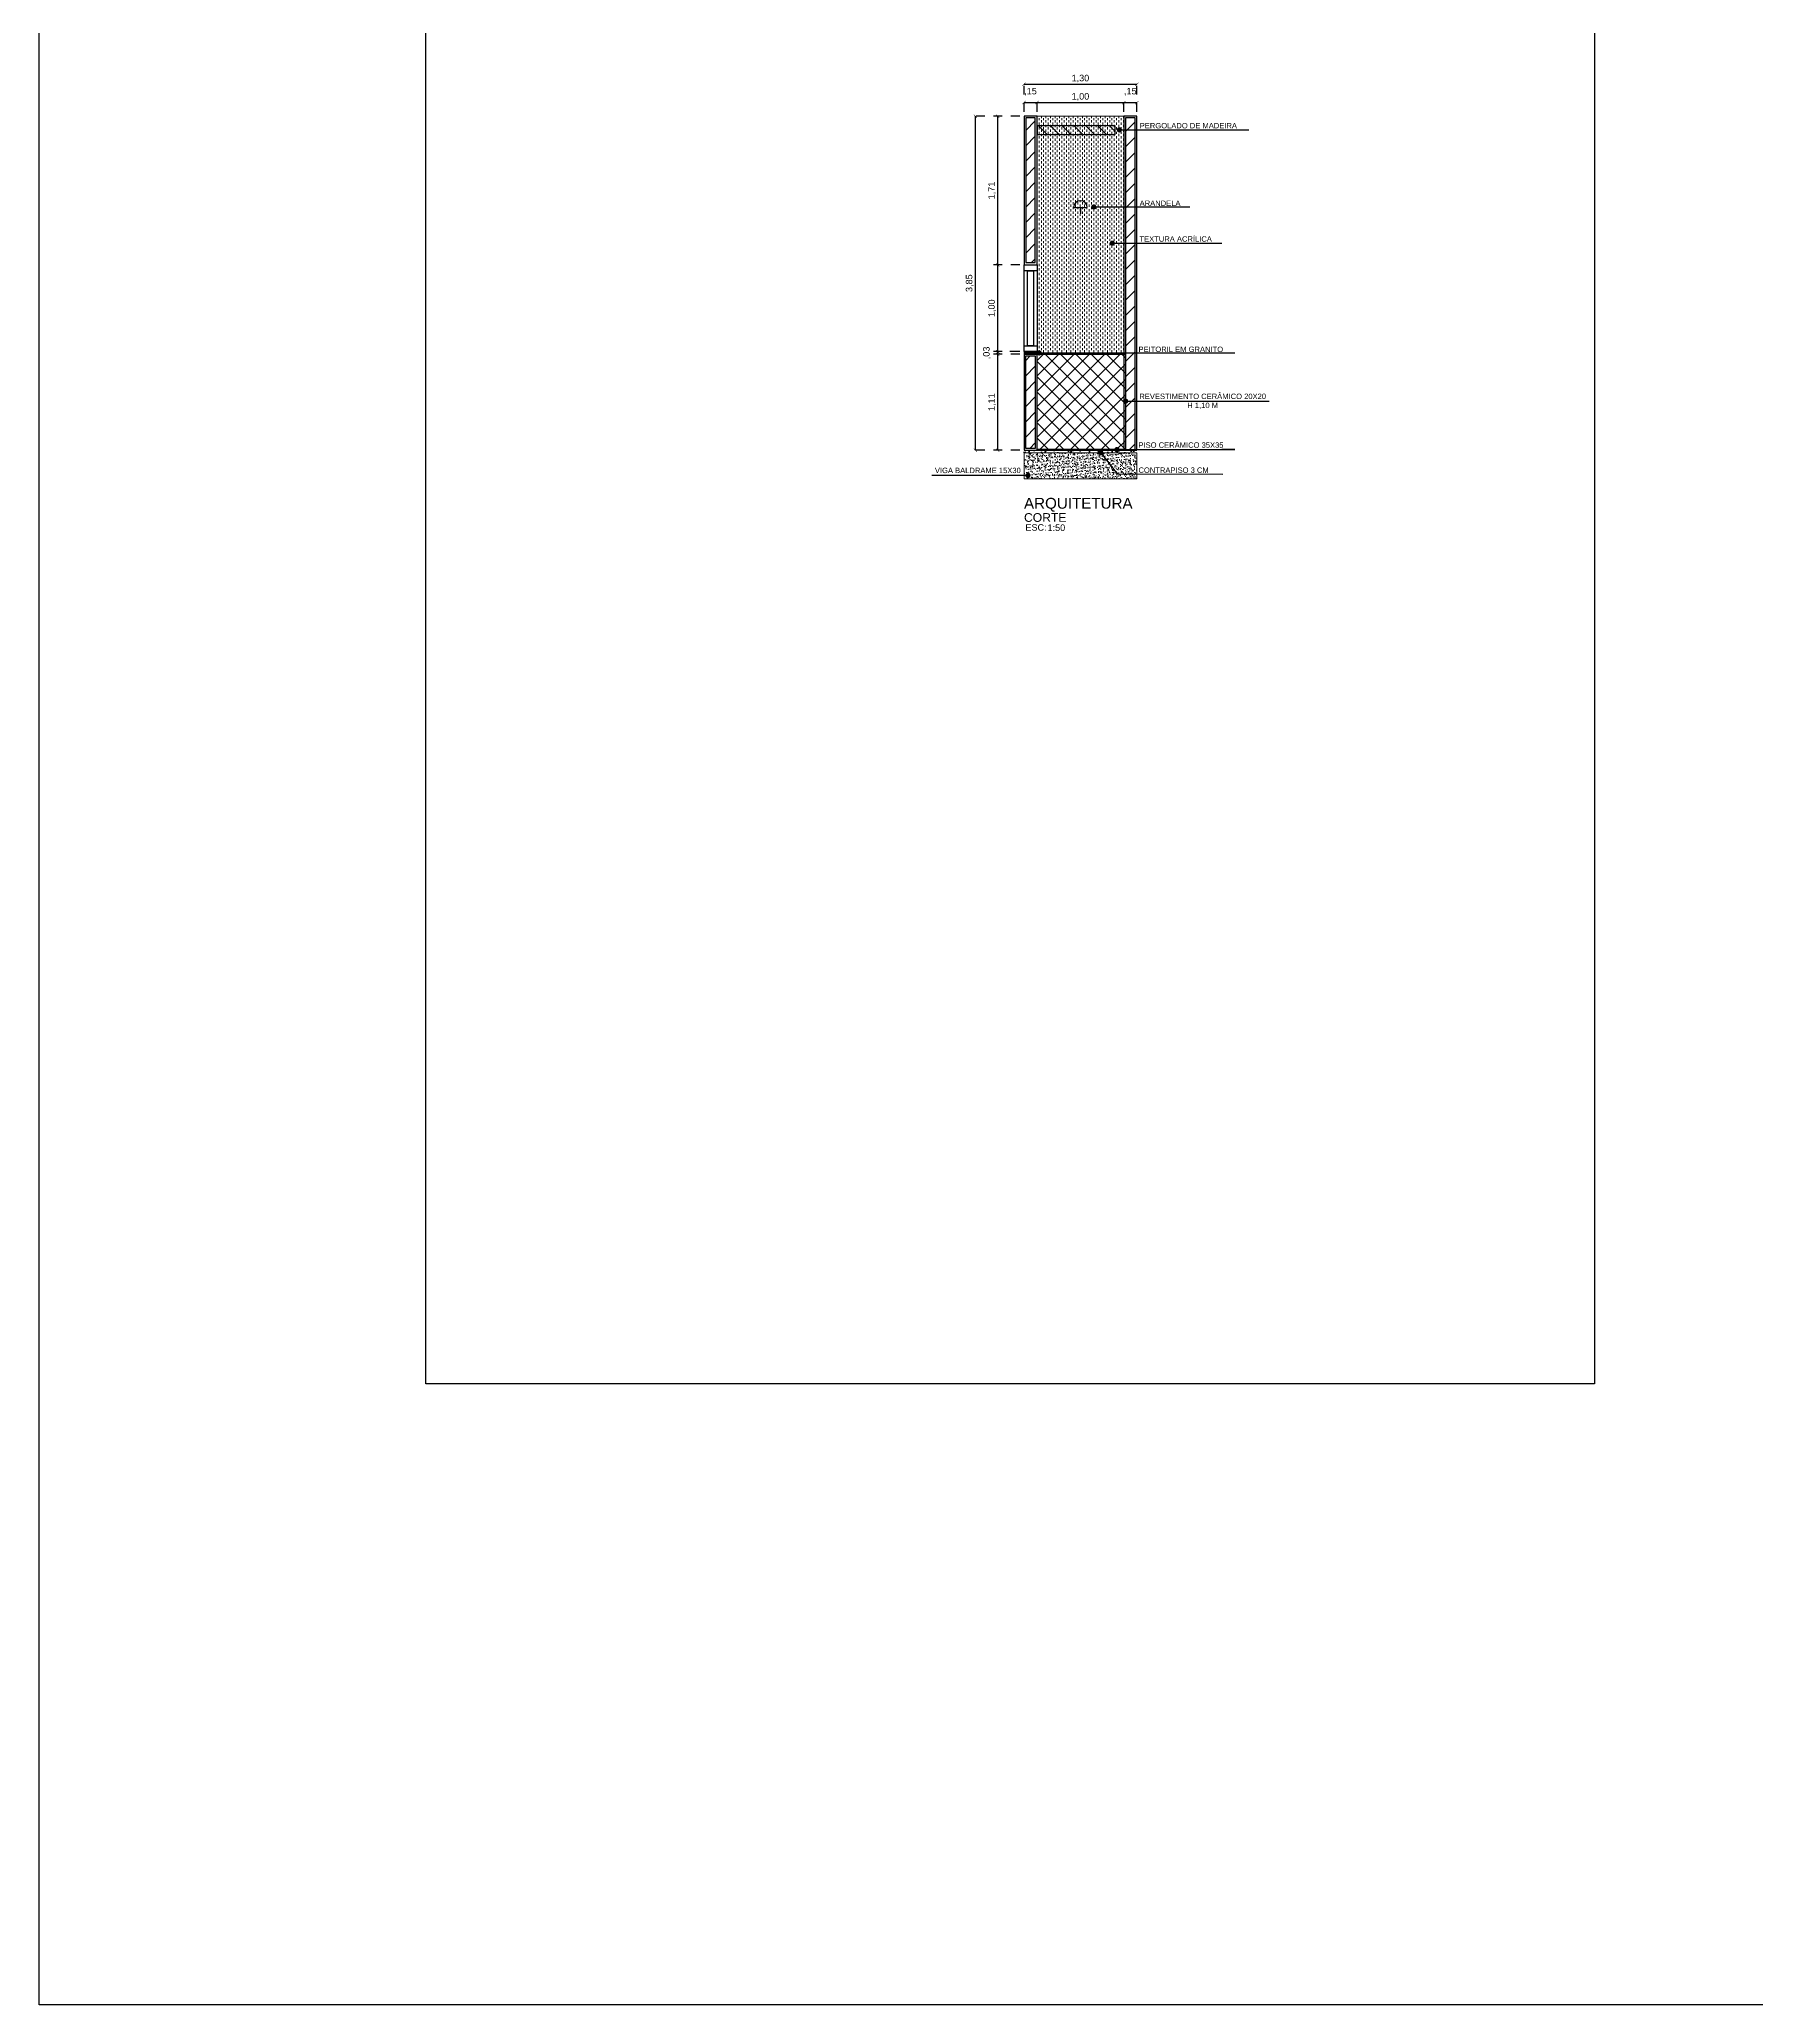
# Model space of a CAD drawing. Header units: inches. Extents: x -409 to -274, y -29 to 11.
# Drawn here: x -409.08 to -389.29, y -29.08 to -6.42 of the extents above; entities that cross this region are included whole.
import ezdxf
from ezdxf.enums import TextEntityAlignment as Align

# ---------------------------------------------------------------- set-up
doc = ezdxf.new("R2010")
doc.units = ezdxf.units.IN
doc.header["$MEASUREMENT"] = 0
doc.linetypes.add('DOT', pattern=[6.35, 0, -6.35])
doc.layers.get('0').update_dxf_attribs({"color": 8})
doc.layers.get('DEFPOINTS').update_dxf_attribs({"lineweight": 0})
for name, color, linetype in [('#_carimbo', 1, 'Continuous'), ('01', 1, 'Continuous'), ('AQ-COTAS - MÓVEIS', 8, 'Continuous'), ('ARQ-PIS', 1, 'Continuous'), ('ARQ-PIS-CRT', 3, 'Continuous'), ('ARQ-TXT-02', 2, 'Continuous'), ('ARQ-TXT-03', 3, 'Continuous'), ('ARQ-TXT-04', 4, 'Continuous'), ('ARQ-TXT-LEADER', 1, 'Continuous'), ('ARQ-TXT-SMB', 4, 'Continuous'), ('EL-Tomada', 3, 'Continuous'), ('ELE-VT3', 30, 'Continuous'), ('Esquadria', 1, 'Continuous'), ('EST-CNC-HTC', 1, 'Continuous')]:
    doc.layers.add(name, color=color, linetype=linetype)
doc.layers.add('AR-ALV-HTC', color=251, linetype='Continuous', lineweight=0)
doc.layers.add('AR-COTA', color=1, linetype='Continuous', lineweight=0)
doc.styles.add('Annotative', font='arial.ttf')
doc.styles.add('Arial', font='ARIALUNI.ttf')
doc.styles.add('T3', font='arial.ttf')
doc.dimstyles.new('1-75', dxfattribs={"dimtxt": 0.14, "dimasz": 0.06, "dimexe": 0.01, "dimexo": 0.05, "dimgap": 0.05, "dimtad": 1, "dimzin": 4, "dimdsep": 46, "dimtxsty": 'Annotative', "dimblk": 'ARCHTICK', "dimcen": 0.09, "dimclrd": 10, "dimclre": 10, "dimclrt": 2, "dimadec": 0, "dimazin": 0, "dimtfac": 1, "dimtix": 1, "dimtofl": 0, "dimtmove": 0, "dimatfit": 3, "dimldrblk": 'DOT', "dimfxl": 0.1, "dimfxlon": 1, "dimtolj": 1, "dimtzin": 0, "dimarcsym": 0})
doc.dimstyles.new('COD-ARQ-50', dxfattribs={"dimtxt": 0.075, "dimasz": 0.0375, "dimexe": 0.05, "dimexo": 0.05, "dimgap": 0.02, "dimtad": 1, "dimzin": 4, "dimtxsty": 'T3', "dimblk": 'ARCHTICK', "dimcen": 0, "dimclrd": 1, "dimclre": 2, "dimclrt": 2, "dimazin": 0, "dimtfac": 1, "dimtmove": 2, "dimatfit": 3, "dimldrblk": 'DOT', "dimfxl": 0.4, "dimtolj": 1, "dimarcsym": 0})

# ---------------------------------------------------------------- blocks, each defined once
blk = doc.blocks.new('*U519')
at = {"color": 1}
for p, q in [((0, -0.045), (0, 0.338)), ((0.066, 0.338), (0.066, -0.045))]:
    blk.add_line(p, q, dxfattribs=at)
at = {"color": 0}
for points in [[(0, 0.338), (0, 0.368), (0.066, 0.368), (0.066, 0.338)], [(0.018, -0.045), (0.018, 0.338), (0.048, 0.338), (0.048, -0.045)], [(0, -0.075), (0, -0.045), (0.066, -0.045), (0.066, -0.075)]]:
    blk.add_lwpolyline(points, close=True, dxfattribs=at)
blk = doc.blocks.new('_ArchTick')
at = {"color": 0, "linetype": 'ByBlock', "const_width": 0.15}
blk.add_lwpolyline([(-0.5, -0.5), (0.5, 0.5)], dxfattribs=at)
blk = doc.blocks.new('DOT')
at = {"layer": 'AQ-COTAS - MÓVEIS', "color": 0, "linetype": 'ByBlock'}
blk.add_line((-0.5, 0), (-1, 0), dxfattribs=at)
at = {"layer": 'AQ-COTAS - MÓVEIS', "color": 0, "linetype": 'ByBlock', "const_width": 0.5}
blk.add_lwpolyline([(-0.25, 0, 1), (0.25, 0, 1)], format="xyb", close=True, dxfattribs=at)
blk = doc.blocks.new('*D549')
at = {"layer": 'AR-COTA', "color": 2, "linetype": 'DOT', "lineweight": -2, "ltscale": 0.00375, "transparency": 16777216}
for p, q in [((-397.779, -7.308), (-398.339, -7.308)), ((-397.779, -11.158), (-398.339, -11.158))]:
    blk.add_line(p, q, dxfattribs=at)
at = {"layer": 'AR-COTA', "color": 1, "lineweight": -2, "ltscale": 0.00375, "transparency": 16777216}
blk.add_line((-398.289, -11.158), (-398.289, -7.308), dxfattribs=at)
at = {"layer": 'DEFPOINTS', "color": 0, "ltscale": 0.00375, "transparency": 16777216}
for p in [(-398.289, -7.308), (-397.729, -7.308), (-397.729, -11.158)]:
    blk.add_point(p, dxfattribs=at)
at = {"layer": 'AR-COTA', "color": 1, "lineweight": -2, "ltscale": 0.00375, "transparency": 16777216, "xscale": 0.0375, "yscale": 0.0375, "zscale": 0.0375}
for p, rotation in [((-398.289, -7.308), 90), ((-398.289, -11.158), 270)]:
    blk.add_blockref('_ArchTick', p, dxfattribs=dict(at, rotation=rotation))
at = {"layer": 'AR-COTA', "color": 2, "ltscale": 0.00375, "transparency": 16777216, "insert": (-398.355, -9.233), "char_height": 0.075, "attachment_point": 5, "rotation": 90, "style": 'T3'}
blk.add_mtext('\\A1;3,85', dxfattribs=at)
blk = doc.blocks.new('_Dot')
at = {"color": 0, "linetype": 'ByBlock', "lineweight": -2}
blk.add_line((-0.5, 0), (-1, 0), dxfattribs=at)
at = {"color": 0, "linetype": 'ByBlock', "const_width": 0.5}
blk.add_lwpolyline([(-0.25, 0, 1), (0.25, 0, 1)], format="xyb", close=True, dxfattribs=at)
blk = doc.blocks.new('*D536')
at = {"layer": 'AR-COTA', "color": 2, "linetype": 'DOT', "lineweight": -2, "ltscale": 0.00375, "transparency": 16777216}
for p, q in [((-397.779, -10.052), (-398.081, -10.052)), ((-397.779, -11.158), (-398.081, -11.158))]:
    blk.add_line(p, q, dxfattribs=at)
at = {"layer": 'AR-COTA', "color": 1, "lineweight": -2, "ltscale": 0.00375, "transparency": 16777216}
blk.add_line((-398.031, -11.158), (-398.031, -10.052), dxfattribs=at)
at = {"layer": 'DEFPOINTS', "color": 0, "ltscale": 0.00375, "transparency": 16777216}
for p in [(-398.031, -10.052), (-397.729, -10.052), (-397.729, -11.158)]:
    blk.add_point(p, dxfattribs=at)
at = {"layer": 'AR-COTA', "color": 1, "lineweight": -2, "ltscale": 0.00375, "transparency": 16777216, "xscale": 0.0375, "yscale": 0.0375, "zscale": 0.0375}
for p, rotation in [((-398.031, -10.052), 90), ((-398.031, -11.158), 270)]:
    blk.add_blockref('_ArchTick', p, dxfattribs=dict(at, rotation=rotation))
at = {"layer": 'AR-COTA', "color": 2, "ltscale": 0.00375, "transparency": 16777216, "insert": (-398.096, -10.605), "char_height": 0.075, "attachment_point": 5, "rotation": 90, "style": 'T3'}
blk.add_mtext('\\A1;1,11', dxfattribs=at)
blk = doc.blocks.new('*D550')
at = {"layer": 'AR-COTA', "color": 2, "linetype": 'DOT', "lineweight": -2, "ltscale": 0.00375, "transparency": 16777216}
for p, q in [((-397.779, -10.022), (-398.081, -10.022)), ((-397.779, -10.052), (-398.081, -10.052))]:
    blk.add_line(p, q, dxfattribs=at)
at = {"layer": 'AR-COTA', "color": 1, "lineweight": -2, "ltscale": 0.00375, "transparency": 16777216}
blk.add_line((-398.031, -10.052), (-398.031, -10.022), dxfattribs=at)
at = {"layer": 'DEFPOINTS', "color": 0, "ltscale": 0.00375, "transparency": 16777216}
for p in [(-398.031, -10.022), (-397.729, -10.022), (-397.729, -10.052)]:
    blk.add_point(p, dxfattribs=at)
at = {"layer": 'AR-COTA', "color": 2, "ltscale": 0.00375, "transparency": 16777216, "insert": (-398.156, -10.037), "char_height": 0.075, "attachment_point": 5, "rotation": 90, "style": 'T3'}
blk.add_mtext('\\A1;,03', dxfattribs=at)
blk = doc.blocks.new('*D551')
at = {"layer": 'AR-COTA', "color": 2, "linetype": 'DOT', "lineweight": -2, "ltscale": 0.00375, "transparency": 16777216}
for p, q in [((-397.779, -7.308), (-398.081, -7.308)), ((-397.779, -9.022), (-398.081, -9.022))]:
    blk.add_line(p, q, dxfattribs=at)
at = {"layer": 'AR-COTA', "color": 1, "lineweight": -2, "ltscale": 0.00375, "transparency": 16777216}
blk.add_line((-398.031, -9.022), (-398.031, -7.308), dxfattribs=at)
at = {"layer": 'DEFPOINTS', "color": 0, "ltscale": 0.00375, "transparency": 16777216}
for p in [(-398.031, -7.308), (-397.729, -7.308), (-397.729, -9.022)]:
    blk.add_point(p, dxfattribs=at)
at = {"layer": 'AR-COTA', "color": 1, "lineweight": -2, "ltscale": 0.00375, "transparency": 16777216, "xscale": 0.0375, "yscale": 0.0375, "zscale": 0.0375}
for p, rotation in [((-398.031, -7.308), 90), ((-398.031, -9.022), 270)]:
    blk.add_blockref('_ArchTick', p, dxfattribs=dict(at, rotation=rotation))
at = {"layer": 'AR-COTA', "color": 2, "ltscale": 0.00375, "transparency": 16777216, "insert": (-398.096, -8.165), "char_height": 0.075, "attachment_point": 5, "rotation": 90, "style": 'T3'}
blk.add_mtext('\\A1;1,71', dxfattribs=at)
blk = doc.blocks.new('*D533')
at = {"layer": 'AR-COTA', "color": 2, "linetype": 'DOT', "lineweight": -2, "ltscale": 0.00375, "transparency": 16777216}
for p, q in [((-397.779, -9.022), (-398.081, -9.022)), ((-397.792, -10.022), (-398.081, -10.022))]:
    blk.add_line(p, q, dxfattribs=at)
at = {"layer": 'AR-COTA', "color": 1, "lineweight": -2, "ltscale": 0.00375, "transparency": 16777216}
blk.add_line((-398.031, -10.022), (-398.031, -9.022), dxfattribs=at)
at = {"layer": 'DEFPOINTS', "color": 0, "ltscale": 0.00375, "transparency": 16777216}
for p in [(-398.031, -9.022), (-397.729, -9.022), (-397.742, -10.022)]:
    blk.add_point(p, dxfattribs=at)
at = {"layer": 'AR-COTA', "color": 1, "lineweight": -2, "ltscale": 0.00375, "transparency": 16777216, "xscale": 0.0375, "yscale": 0.0375, "zscale": 0.0375}
for p, rotation in [((-398.031, -9.022), 90), ((-398.031, -10.022), 270)]:
    blk.add_blockref('_ArchTick', p, dxfattribs=dict(at, rotation=rotation))
at = {"layer": 'AR-COTA', "color": 2, "ltscale": 0.00375, "transparency": 16777216, "insert": (-398.096, -9.522), "char_height": 0.075, "attachment_point": 5, "rotation": 90, "style": 'T3'}
blk.add_mtext('\\A1;1,00', dxfattribs=at)
blk = doc.blocks.new('*D545')
at = {"layer": 'AR-COTA', "color": 2, "linetype": 'DOT', "lineweight": -2, "ltscale": 0.00375, "transparency": 16777216}
for p, q in [((-397.729, -7.258), (-397.729, -6.89)), ((-396.429, -7.258), (-396.429, -6.89))]:
    blk.add_line(p, q, dxfattribs=at)
at = {"layer": 'AR-COTA', "color": 1, "lineweight": -2, "ltscale": 0.00375, "transparency": 16777216}
blk.add_line((-397.729, -6.94), (-396.429, -6.94), dxfattribs=at)
at = {"layer": 'DEFPOINTS', "color": 0, "ltscale": 0.00375, "transparency": 16777216}
for p in [(-396.429, -6.94), (-397.729, -7.308), (-396.429, -7.308)]:
    blk.add_point(p, dxfattribs=at)
at = {"layer": 'AR-COTA', "color": 1, "lineweight": -2, "ltscale": 0.00375, "transparency": 16777216, "xscale": 0.0375, "yscale": 0.0375, "zscale": 0.0375, "rotation": 180}
blk.add_blockref('_ArchTick', (-397.729, -6.94), dxfattribs=at)
at = {"layer": 'AR-COTA', "color": 1, "lineweight": -2, "ltscale": 0.00375, "transparency": 16777216, "xscale": 0.0375, "yscale": 0.0375, "zscale": 0.0375}
blk.add_blockref('_ArchTick', (-396.429, -6.94), dxfattribs=at)
at = {"layer": 'AR-COTA', "color": 2, "ltscale": 0.00375, "transparency": 16777216, "insert": (-397.079, -6.875), "char_height": 0.075, "attachment_point": 5, "style": 'T3'}
blk.add_mtext('\\A1;1,30', dxfattribs=at)
blk = doc.blocks.new('*D546')
at = {"layer": 'AR-COTA', "color": 2, "linetype": 'DOT', "lineweight": -2, "ltscale": 0.00375, "transparency": 16777216}
for p, q in [((-397.729, -7.258), (-397.729, -7.101)), ((-397.579, -7.258), (-397.579, -7.101))]:
    blk.add_line(p, q, dxfattribs=at)
at = {"layer": 'AR-COTA', "color": 1, "lineweight": -2, "ltscale": 0.00375, "transparency": 16777216}
blk.add_line((-397.729, -7.151), (-397.579, -7.151), dxfattribs=at)
at = {"layer": 'DEFPOINTS', "color": 0, "ltscale": 0.00375, "transparency": 16777216}
for p in [(-397.579, -7.151), (-397.729, -7.308), (-397.579, -7.308)]:
    blk.add_point(p, dxfattribs=at)
at = {"layer": 'AR-COTA', "color": 1, "lineweight": -2, "ltscale": 0.00375, "transparency": 16777216, "xscale": 0.0375, "yscale": 0.0375, "zscale": 0.0375, "rotation": 180}
blk.add_blockref('_ArchTick', (-397.729, -7.151), dxfattribs=at)
at = {"layer": 'AR-COTA', "color": 1, "lineweight": -2, "ltscale": 0.00375, "transparency": 16777216, "xscale": 0.0375, "yscale": 0.0375, "zscale": 0.0375}
blk.add_blockref('_ArchTick', (-397.579, -7.151), dxfattribs=at)
at = {"layer": 'AR-COTA', "color": 2, "ltscale": 0.00375, "transparency": 16777216, "insert": (-397.654, -7.026), "char_height": 0.075, "attachment_point": 5, "style": 'T3'}
blk.add_mtext('\\A1;,15', dxfattribs=at)
blk = doc.blocks.new('*D547')
at = {"layer": 'AR-COTA', "color": 2, "linetype": 'DOT', "lineweight": -2, "ltscale": 0.00375, "transparency": 16777216}
for p, q in [((-397.579, -7.258), (-397.579, -7.101)), ((-396.579, -7.258), (-396.579, -7.101))]:
    blk.add_line(p, q, dxfattribs=at)
at = {"layer": 'AR-COTA', "color": 1, "lineweight": -2, "ltscale": 0.00375, "transparency": 16777216}
blk.add_line((-397.579, -7.151), (-396.579, -7.151), dxfattribs=at)
at = {"layer": 'DEFPOINTS', "color": 0, "ltscale": 0.00375, "transparency": 16777216}
for p in [(-396.579, -7.151), (-397.579, -7.308), (-396.579, -7.308)]:
    blk.add_point(p, dxfattribs=at)
at = {"layer": 'AR-COTA', "color": 1, "lineweight": -2, "ltscale": 0.00375, "transparency": 16777216, "xscale": 0.0375, "yscale": 0.0375, "zscale": 0.0375, "rotation": 180}
blk.add_blockref('_ArchTick', (-397.579, -7.151), dxfattribs=at)
at = {"layer": 'AR-COTA', "color": 1, "lineweight": -2, "ltscale": 0.00375, "transparency": 16777216, "xscale": 0.0375, "yscale": 0.0375, "zscale": 0.0375}
blk.add_blockref('_ArchTick', (-396.579, -7.151), dxfattribs=at)
at = {"layer": 'AR-COTA', "color": 2, "ltscale": 0.00375, "transparency": 16777216, "insert": (-397.079, -7.086), "char_height": 0.075, "attachment_point": 5, "style": 'T3'}
blk.add_mtext('\\A1;1,00', dxfattribs=at)
blk = doc.blocks.new('*D548')
at = {"layer": 'AR-COTA', "color": 2, "linetype": 'DOT', "lineweight": -2, "ltscale": 0.00375, "transparency": 16777216}
for p, q in [((-396.579, -7.258), (-396.579, -7.101)), ((-396.429, -7.258), (-396.429, -7.101))]:
    blk.add_line(p, q, dxfattribs=at)
at = {"layer": 'AR-COTA', "color": 1, "lineweight": -2, "ltscale": 0.00375, "transparency": 16777216}
blk.add_line((-396.579, -7.151), (-396.429, -7.151), dxfattribs=at)
at = {"layer": 'DEFPOINTS', "color": 0, "ltscale": 0.00375, "transparency": 16777216}
for p in [(-396.429, -7.151), (-396.579, -7.308), (-396.429, -7.308)]:
    blk.add_point(p, dxfattribs=at)
at = {"layer": 'AR-COTA', "color": 1, "lineweight": -2, "ltscale": 0.00375, "transparency": 16777216, "xscale": 0.0375, "yscale": 0.0375, "zscale": 0.0375, "rotation": 180}
blk.add_blockref('_ArchTick', (-396.579, -7.151), dxfattribs=at)
at = {"layer": 'AR-COTA', "color": 1, "lineweight": -2, "ltscale": 0.00375, "transparency": 16777216, "xscale": 0.0375, "yscale": 0.0375, "zscale": 0.0375}
blk.add_blockref('_ArchTick', (-396.429, -7.151), dxfattribs=at)
at = {"layer": 'AR-COTA', "color": 2, "ltscale": 0.00375, "transparency": 16777216, "insert": (-396.504, -7.026), "char_height": 0.075, "attachment_point": 5, "style": 'T3'}
blk.add_mtext('\\A1;,15', dxfattribs=at)
blk = doc.blocks.new('*U497')
at = {"layer": 'ARQ-TXT-02', "insert": (0.016, 0.158), "char_height": 0.075, "attachment_point": 1, "style": 'Arial'}
blk.add_mtext_dynamic_manual_height_columns('ESC:', width=0.00229, gutter_width=0.417, heights=[0], dxfattribs=at)
at = {"layer": 'ARQ-TXT-02', "style": 'Arial'}
blk.add_attdef('ESCALA', (0.271, 0.08), '', height=0.075, dxfattribs=at)
at = {"layer": 'ARQ-TXT-03', "style": 'Arial'}
blk.add_attdef('DESENHO', (0, 0.185), '', height=0.1, dxfattribs=at)
at = {"layer": 'ARQ-TXT-04', "style": 'Arial'}
blk.add_attdef('MATÉRIA', text='', height=0.125, dxfattribs=at).set_placement((0, 0.299), align=Align.BOTTOM_LEFT)
blk = doc.blocks.new('arandela')
at = {"layer": 'ELE-VT3', "color": 18, "true_color": 0x000000, "transparency": 33554687}
for p, q in [((20.752, 47.604), (21.319, 47.604)), ((21.035, 47.604), (21.035, 47.346))]:
    blk.add_line(p, q, dxfattribs=at)
blk.add_arc((21.035, 47.604), 0.283, 359.99972, 179.9997, dxfattribs=at)

msp = doc.modelspace()

# ---------------------------------------------------------------- hatches: boundary and pattern name
at = {"layer": '01', "linetype": 'ByBlock', "true_color": 0xc4b687}
h = msp.add_hatch(dxfattribs=at)
h.set_pattern_fill('ANSI31', color=43)
h.set_pattern_definition([(45, (-1285.48763, -204.23046), (-0.088388348, 0.088388348), [])])
h.paths.add_polyline_path([(-397.709, -8.995), (-397.599, -8.995), (-397.599, -7.328), (-397.709, -7.328)])
h.paths.add_polyline_path([(-397.599, -10.072), (-397.709, -10.072), (-397.709, -11.138), (-397.599, -11.138)])
h = msp.add_hatch(dxfattribs=at)
h.set_pattern_fill('ANSI31', color=43)
h.set_pattern_definition([(45, (-1285.38763, -204.23046), (-0.088388348, 0.088388348), [])])
h.paths.add_polyline_path([(-396.449, -7.328), (-396.559, -7.328), (-396.559, -11.158), (-396.449, -11.158)])
at = {"layer": '01', "linetype": 'ByBlock'}
h = msp.add_hatch(color=8, dxfattribs=at)
h.dxf.hatch_style = 1
h.paths.add_polyline_path([(-397.729, -10.022), (-397.729, -10.052), (-397.579, -10.052), (-397.579, -10.022)])
at = {"layer": '01', "linetype": 'ByBlock', "true_color": 0xffffff}
h = msp.add_hatch(dxfattribs=at)
h.set_pattern_fill('ANSI37')
h.set_pattern_definition([(45, (-1283.76532, -204.23046), (-0.088388348, 0.088388348), []), (135, (-1283.76532, -204.23046), (-0.088388348, -0.088388348), [])])
h.paths.add_polyline_path([(-397.579, -10.052), (-397.579, -11.152), (-396.559, -11.152), (-396.559, -10.052)])
at = {"layer": 'AR-ALV-HTC', "linetype": 'ByBlock', "ltscale": 0.05, "true_color": 0x636466, "transparency": 33554687}
h = msp.add_hatch(dxfattribs=at)
h.set_pattern_fill('DASH', color=251, scale=0.21, angle=90)
h.set_pattern_definition([(90, (-1285.487633, -204.230457), (-0.02625, 0.02625), [0.02625, -0.02625])])
h.paths.add_polyline_path([(-397.579, -10.052), (-396.579, -10.052), (-396.579, -7.308), (-397.579, -7.308)])
at = {"layer": 'AR-ALV-HTC', "lineweight": 5, "true_color": 0xa65621, "transparency": 33554687}
h = msp.add_hatch(dxfattribs=at)
h.set_pattern_fill('ANSI31', color=34, scale=0.77, angle=90)
h.set_pattern_definition([(135, (-1327.99949, -201.99465), (-0.068059028, -0.068059028), [])])
h.paths.add_polyline_path([(-396.679, -7.518), (-396.679, -7.468), (-396.679, -7.418), (-397.579, -7.418), (-397.579, -7.518)])
at = {"layer": 'AR-ALV-HTC', "ltscale": 0.05}
h = msp.add_hatch(dxfattribs=at)
h.set_pattern_fill('AR-CONC', color=256, scale=0.01)
h.set_pattern_definition([(50, (-1210.366645, -216.804955), (0.0717260183, -0.0062752135), [0.0075, -0.0825]), (355, (-1210.366645, -216.804955), (-0.0138751334, 0.0752192134), [0.006, -0.066]), (100.451444, (-1210.36067, -216.80548), (0.0578508847, 0.068943999), [0.006374019, -0.070114211]), (46.1842, (-1210.366645, -216.784955), (0.106724133, -0.016551928), [0.01125, -0.12375]), (96.635635, (-1210.35775, -216.78633), (0.093466195, 0.09741186), [0.009561034, -0.105171376]), (351.184164, (-1210.36664, -216.78496), (0.093466195, 0.09741186), [0.009, -0.099]), (21, (-1210.356645, -216.789955), (0.0596907052, -0.040261889), [0.0075, -0.0825]), (326, (-1210.356645, -216.789955), (0.024331533, 0.0725150045), [0.006, -0.066]), (71.451445, (-1210.35167, -216.79331), (0.0840222377, 0.032253115), [0.006374019, -0.070114211]), (37.5, (-1210.366645, -216.804955), (0.0012159855, 0.0332893854), [0, -0.0652, 0, -0.067, 0, -0.06625]), (7.5, (-1210.366645, -216.804955), (0.0263069537, 0.0394411712), [0, -0.0382, 0, -0.0637, 0, -0.02525]), (327.5, (-1210.388945, -216.804955), (0.0533822436, -0.0022554872), [0, -0.025, 0, -0.078, 0, -0.1035]), (317.5, (-1210.398945, -216.804955), (0.058318617, 0.0100104982), [0, -0.0325, 0, -0.0518, 0, -0.0735])])
h.paths.add_polyline_path([(-397.729, -11.188), (-397.729, -11.488), (-396.429, -11.487), (-396.429, -11.187)])
at = {"layer": 'ARQ-PIS-CRT', "linetype": 'ByBlock', "ltscale": 0.05, "true_color": 0x000000}
h = msp.add_hatch(dxfattribs=at)
h.set_pattern_fill('ANSI37', color=18, scale=2.3, angle=135)
h.set_pattern_definition([(180, (-1210.62483, -216.7993), (0, -0.2875), []), (270, (-1210.62483, -216.7993), (0.2875, -3e-17), [])])
h.paths.add_polyline_path([(-396.559, -11.152), (-397.579, -11.152), (-397.579, -11.158), (-396.559, -11.158)])
at = {"layer": 'EST-CNC-HTC', "linetype": 'ByBlock', "ltscale": 0.05, "true_color": 0x636466}
h = msp.add_hatch(dxfattribs=at)
h.set_pattern_fill('AR-CONC', color=251, scale=0.02)
h.set_pattern_definition([(50, (-1210.94326, -216.80491), (0.143452037, -0.012550427), [0.015, -0.165]), (355, (-1210.94326, -216.80491), (-0.027750267, 0.150438427), [0.012, -0.132]), (100.451444, (-1210.93131, -216.80595), (0.11570177, 0.137887998), [0.012748038, -0.140228422]), (46.1842, (-1210.94326, -216.7649), (0.213448266, -0.033103856), [0.0225, -0.2475]), (96.635635, (-1210.92548, -216.76767), (0.18693239, 0.19482372), [0.01912207, -0.21034275]), (351.184164, (-1210.94326, -216.7649), (0.18693239, 0.19482372), [0.018, -0.198]), (21, (-1210.92326, -216.77491), (0.11938141, -0.080523778), [0.015, -0.165]), (326, (-1210.92326, -216.77491), (0.048663066, 0.14503001), [0.012, -0.132]), (71.451445, (-1210.91331, -216.78162), (0.168044475, 0.06450623), [0.012748038, -0.140228422]), (37.5, (-1210.943263, -216.80491), (0.002431971, 0.0665787708), [0, -0.1304, 0, -0.134, 0, -0.1325]), (7.5, (-1210.94326, -216.80491), (0.0526139075, 0.0788823424), [0, -0.0764, 0, -0.1274, 0, -0.0505]), (327.5, (-1210.987863, -216.80491), (0.1067644872, -0.0045109743), [0, -0.05, 0, -0.156, 0, -0.207]), (317.5, (-1211.00786, -216.80491), (0.116637234, 0.020020996), [0, -0.065, 0, -0.1036, 0, -0.147])])
h.paths.add_polyline_path([(-397.729, -11.158), (-397.729, -11.188), (-396.429, -11.188), (-396.429, -11.158)])

# ---------------------------------------------------------------- linework, layer by layer
at = {"layer": '#_carimbo', "color": 4, "linetype": 'ByBlock'}
for p, q in [((-397.579, -11.152), (-397.579, -10.052)), ((-397.729, -11.158), (-396.529, -11.158))]:
    msp.add_line(p, q, dxfattribs=at)
at = {"layer": '01', "color": 43, "linetype": 'ByBlock', "true_color": 0xc4b687}
msp.add_line((-397.729, -9.022), (-397.579, -9.022), dxfattribs=at)
for points in [[(-397.579, -9.022), (-397.579, -7.308), (-397.729, -7.308), (-397.729, -9.022)], [(-396.429, -11.158), (-396.429, -7.308), (-396.579, -7.308), (-396.579, -11.158), (-396.429, -11.158)], [(-397.729, -10.022), (-397.729, -11.158), (-397.579, -11.158)], [(-397.579, -11.158), (-397.579, -10.022)]]:
    msp.add_lwpolyline(points, dxfattribs=at)
for points in [[(-397.709, -7.328), (-397.709, -8.995), (-397.599, -8.995), (-397.599, -7.328)], [(-396.679, -7.468), (-396.679, -7.468), (-396.679, -7.418), (-397.579, -7.418), (-397.579, -7.518), (-396.679, -7.518), (-396.679, -7.468)], [(-396.449, -11.158), (-396.449, -7.328), (-396.559, -7.328), (-396.559, -11.158)], [(-397.709, -11.138), (-397.709, -10.072), (-397.599, -10.072), (-397.599, -11.138)]]:
    msp.add_lwpolyline(points, close=True, dxfattribs=at)
at = {"layer": '01', "color": 8, "linetype": 'ByBlock'}
msp.add_lwpolyline([(-397.579, -10.052), (-397.579, -10.022), (-397.729, -10.022), (-397.729, -10.052)], close=True, dxfattribs=at)
at = {"layer": '01', "color": 7, "linetype": 'ByBlock', "true_color": 0xffffff}
msp.add_lwpolyline([(-397.579, -10.052), (-396.559, -10.052), (-396.559, -11.152), (-397.579, -11.152)], close=True, dxfattribs=at)
at = {"layer": 'AR-ALV-HTC', "color": 251, "linetype": 'ByBlock', "ltscale": 0.05, "true_color": 0x636466, "transparency": 33554687}
msp.add_lwpolyline([(-397.579, -7.308), (-396.579, -7.308), (-396.579, -10.052), (-397.579, -10.052), (-397.579, -7.308)], dxfattribs=at)
at = {"layer": 'AR-ALV-HTC', "color": 251, "linetype": 'ByBlock', "ltscale": 0.05, "true_color": 0x636466}
msp.add_lwpolyline([(-396.428, -11.487), (-396.429, -11.187), (-397.729, -11.188), (-397.729, -11.488)], close=True, dxfattribs=at)
msp.add_lwpolyline([(-397.729, -11.458), (-397.729, -11.488), (-396.429, -11.487), (-396.429, -11.187), (-397.729, -11.188)], dxfattribs=at)
at = {"layer": 'ARQ-PIS', "color": 4, "linetype": 'ByBlock'}
msp.add_lwpolyline([(-404.623, -1.844), (-391.156, -1.844), (-391.156, -21.921), (-404.623, -21.921)], close=True, dxfattribs=at)
at = {"layer": 'ELE-VT3', "linetype": 'ByBlock'}
msp.add_lwpolyline([(-409.077, 11.376), (-273.831, 11.376), (-273.831, -29.078), (-409.077, -29.078)], close=True, dxfattribs=at)

# ---------------------------------------------------------------- block references
at = {"layer": 'ARQ-TXT-SMB'}
msp.add_blockref('*U497', (-397.729, -12.169), dxfattribs=at).add_auto_attribs({'ESCALA': '1:50', 'DESENHO': 'CORTE ', 'MATÉRIA': 'ARQUITETURA'})
at = {"layer": 'EL-Tomada', "color": 18, "true_color": 0x000000, "transparency": 33554687, "xscale": 0.2784344161825504, "yscale": 0.2784344161825504, "zscale": 0.2784344161825504}
msp.add_blockref('arandela', (-402.936, -21.616), dxfattribs=at)
at = {"layer": 'Esquadria', "color": 251, "true_color": 0x636466, "xscale": 2.256218694086707, "yscale": 2.256218694086707, "zscale": 2.256218694086707, "rotation": 180}
msp.add_blockref('*U519', (-397.579, -9.191), dxfattribs=at)

# ---------------------------------------------------------------- texts
at = {"layer": 'ARQ-TXT-LEADER', "color": 160, "char_height": 0.0625, "attachment_point": 2, "style": 'Arial'}
for s, insert, width in [('\\A1;PERGOLADO DE MADEIRA ', (-395.835, -7.386), 1.2773), ('\\A1;ARANDELA', (-396.161, -8.28), 1.2773), ('\\A1;TEXTURA ACRÍLICA ', (-395.981, -8.692), 1.2773), ('\\A1;PEITORIL EM GRANITO', (-395.922, -9.964), 1.2773), ('\\A1;REVESTIMENTO CERÂMICO 20X20 \\PH 1,10 M', (-395.67, -10.506), 1.73299), ('\\A1;PISO CERÂMICO 35X35', (-395.92, -11.068), 1.2773), ('\\A1;VIGA BALDRAME 15X30', (-398.261, -11.36), 1.2773), ('\\A1;CONTRAPISO 3 CM', (-396.005, -11.357), 1.2773)]:
    msp.add_mtext(s, dxfattribs=dict(at, insert=insert, width=width))

# ---------------------------------------------------------------- dimensions: what is measured, and where the dimension line sits
at = {"layer": 'AR-COTA', "ltscale": 0.00375}
for base, p1, p2, picture, middle in [((-396.429, -6.94), (-397.729, -7.308), (-396.429, -7.308), '*D545', (-397.079, -6.875)), ((-397.579, -7.151), (-397.729, -7.308), (-397.579, -7.308), '*D546', (-397.654, -7.026)), ((-396.429, -7.151), (-396.579, -7.308), (-396.429, -7.308), '*D548', (-396.504, -7.026)), ((-396.579, -7.151), (-397.579, -7.308), (-396.579, -7.308), '*D547', (-397.079, -7.086))]:
    dim = msp.add_linear_dim(base=base, p1=p1, p2=p2, dimstyle='COD-ARQ-50', dxfattribs=at)
    dim.commit()
    dim.dimension.update_dxf_attribs({"geometry": picture, "text_midpoint": middle})
for base, p1, p2, picture, middle in [((-398.289, -7.308), (-397.729, -11.158), (-397.729, -7.308), '*D549', (-398.355, -9.233)), ((-398.031, -7.308), (-397.729, -9.022), (-397.729, -7.308), '*D551', (-398.096, -8.165)), ((-398.031, -9.022), (-397.742, -10.022), (-397.729, -9.022), '*D533', (-398.096, -9.522)), ((-398.031, -10.022), (-397.729, -10.052), (-397.729, -10.022), '*D550', (-398.156, -10.037)), ((-398.031, -10.052), (-397.729, -11.158), (-397.729, -10.052), '*D536', (-398.096, -10.605))]:
    dim = msp.add_linear_dim(base=base, p1=p1, p2=p2, angle=90, dimstyle='COD-ARQ-50', dxfattribs=at)
    dim.commit()
    dim.dimension.update_dxf_attribs({"geometry": picture, "text_midpoint": middle})

# ---------------------------------------------------------------- leaders
at = {"layer": 'ARQ-TXT-LEADER', "color": 160}
for points in [[(-396.63, -7.466), (-395.198, -7.466), (-395.137, -7.466)], [(-396.925, -8.354), (-395.882, -8.354), (-395.817, -8.354)], [(-396.712, -8.771), (-395.513, -8.771), (-395.451, -8.771)], [(-397.554, -10.037), (-395.343, -10.037), (-395.298, -10.037)], [(-396.558, -10.593), (-395.112, -10.593), (-394.905, -10.593)], [(-396.843, -11.188), (-396.654, -11.431), (-395.437, -11.434)], [(-396.659, -11.152), (-395.301, -11.152), (-395.449, -11.152)], [(-397.684, -11.45), (-398.746, -11.45), (-398.79, -11.45)]]:
    msp.add_leader(points, dimstyle='1-75', override={"dimgap": 0.05, "dimtad": 0, "dimldrblk": 'DOT'}, dxfattribs=at)

doc.saveas('drawing.dxf')
